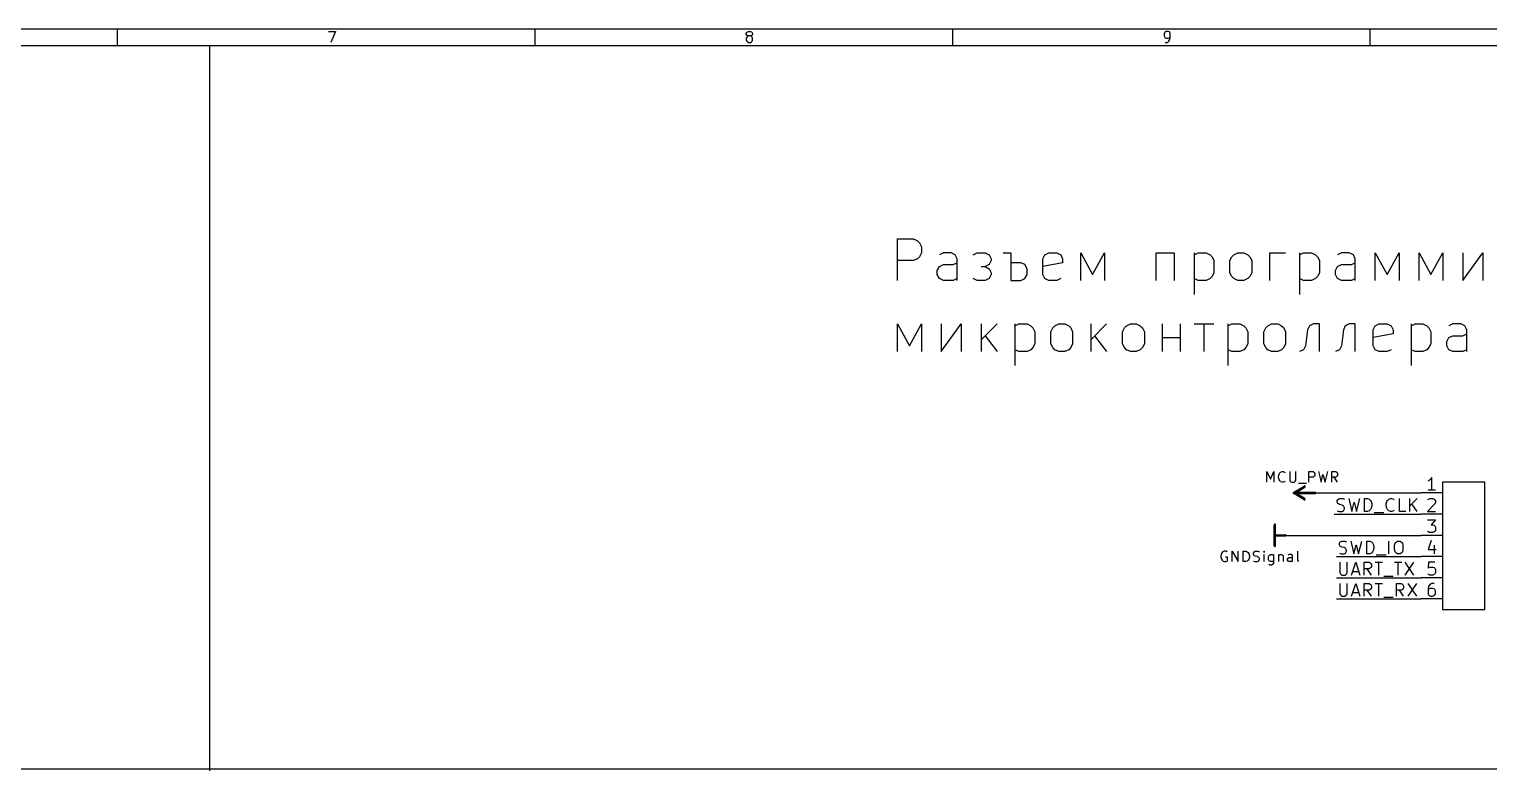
# Model space of a CAD drawing. Extents: x 10 to 584, y -410 to -10.
# Drawn here: x 299.4 to 474.2, y -98.8 to -10 of the extents above; entities that cross this region are included whole.
import ezdxf

# ---------------------------------------------------------------- set-up
doc = ezdxf.new("R2010")
doc.units = 0
doc.header["$MEASUREMENT"] = 0
doc.layers.add('BLACK', color=7, linetype='CONTINUOUS')

msp = doc.modelspace()

# ---------------------------------------------------------------- linework, layer by layer
at = {"layer": 'Black'}
for p, q in [((583.997, -10.0076), (10.0076, -10.0076)), ((310.007, -11.9888), (310.007, -10.0076)), ((335.255, -10.287), (336.118, -10.287)), ((336.118, -10.287), (335.559, -11.5824)), ((359.994, -11.9888), (359.994, -10.0076)), ((385.293, -10.5156), (385.369, -10.3886)), ((385.369, -10.3886), (385.42, -10.3378)), ((385.42, -10.3378), (385.547, -10.287)), ((385.547, -10.287), (385.801, -10.287)), ((385.801, -10.287), (385.928, -10.3378)), ((385.928, -10.3378), (385.978, -10.3886)), ((385.978, -10.3886), (386.029, -10.5156)), ((410.007, -11.9888), (410.007, -10.0076)), ((435.381, -10.3886), (435.305, -10.5156)), ((435.432, -10.3378), (435.381, -10.3886)), ((435.559, -10.287), (435.432, -10.3378)), ((435.813, -10.287), (435.559, -10.287)), ((435.94, -10.3378), (435.813, -10.287)), ((435.991, -10.3886), (435.94, -10.3378)), ((436.042, -10.5156), (435.991, -10.3886)), ((459.994, -11.9888), (459.994, -10.0076)), ((582.016, -11.9888), (11.9888, -11.9888)), ((321.056, -98.806), (321.056, -11.938)), ((385.293, -10.5918), (385.293, -10.5156)), ((385.369, -10.7188), (385.293, -10.5918)), ((385.369, -10.9474), (385.293, -11.0744)), ((385.293, -11.0744), (385.293, -11.3284)), ((385.293, -11.3284), (385.369, -11.4554)), ((385.42, -10.7696), (385.369, -10.7188)), ((385.42, -10.8966), (385.369, -10.9474)), ((385.369, -11.4554), (385.42, -11.5062)), ((385.547, -10.8204), (385.42, -10.7696)), ((385.547, -10.8204), (385.42, -10.8966)), ((385.42, -11.5062), (385.547, -11.5824)), ((385.801, -10.8204), (385.547, -10.8204)), ((385.547, -11.5824), (385.801, -11.5824)), ((385.928, -10.7696), (385.801, -10.8204)), ((385.928, -10.8966), (385.801, -10.8204)), ((385.801, -11.5824), (385.928, -11.5062)), ((385.978, -10.7188), (385.928, -10.7696)), ((385.978, -10.9474), (385.928, -10.8966)), ((385.928, -11.5062), (385.978, -11.4554)), ((386.029, -10.5918), (385.978, -10.7188)), ((386.029, -11.0744), (385.978, -10.9474)), ((385.978, -11.4554), (386.029, -11.3284)), ((386.029, -10.5156), (386.029, -10.5918)), ((386.029, -11.3284), (386.029, -11.0744)), ((435.305, -10.5156), (435.305, -10.8204)), ((435.305, -10.8204), (435.381, -10.9474)), ((435.381, -10.9474), (435.432, -11.0236)), ((435.432, -11.0236), (435.559, -11.0744)), ((435.432, -11.5824), (435.686, -11.5824)), ((435.559, -11.0744), (435.813, -11.0744)), ((435.686, -11.5824), (435.813, -11.5062)), ((435.813, -11.0744), (435.94, -11.0236)), ((435.813, -11.5062), (435.864, -11.4554)), ((435.864, -11.4554), (435.991, -11.2522)), ((435.94, -11.0236), (435.991, -10.9474)), ((435.991, -10.9474), (436.042, -10.8204)), ((435.991, -11.2522), (436.042, -11.0236)), ((436.042, -11.0236), (436.042, -10.5156)), ((403.403, -40.1066), (403.403, -35.1028)), ((403.403, -35.1028), (405.308, -35.1028)), ((405.308, -35.1028), (405.79, -35.3568)), ((405.79, -35.3568), (406.019, -35.5854)), ((406.019, -35.5854), (406.248, -36.068)), ((406.248, -36.068), (406.248, -36.7792)), ((405.308, -37.719), (403.403, -37.719)), ((405.79, -37.4904), (405.308, -37.719)), ((406.019, -37.2618), (405.79, -37.4904)), ((406.248, -36.7792), (406.019, -37.2618)), ((408.153, -38.9128), (408.407, -38.4302)), ((408.889, -36.7792), (408.407, -37.0078)), ((408.407, -38.4302), (408.889, -38.2016)), ((409.829, -36.7792), (408.889, -36.7792)), ((408.889, -38.2016), (410.058, -38.2016)), ((410.312, -37.0078), (409.829, -36.7792)), ((410.058, -38.2016), (410.54, -37.973)), ((410.54, -37.4904), (410.312, -37.0078)), ((410.54, -40.1066), (410.54, -37.4904)), ((412.445, -37.0078), (412.928, -36.7792)), ((412.928, -36.7792), (413.893, -36.7792)), ((413.41, -38.4302), (413.893, -38.4302)), ((413.893, -36.7792), (414.35, -37.0078)), ((414.35, -38.2016), (413.893, -38.4302)), ((413.893, -38.4302), (414.35, -38.6842)), ((414.35, -37.0078), (414.604, -37.4904)), ((414.604, -37.719), (414.35, -38.2016)), ((414.604, -37.4904), (414.604, -37.719)), ((416.027, -36.7792), (416.966, -36.7792)), ((416.966, -36.7792), (416.966, -40.1066)), ((418.16, -37.973), (416.966, -37.973)), ((418.643, -38.2016), (418.16, -37.973)), ((418.897, -38.6842), (418.643, -38.2016)), ((420.802, -37.4904), (421.03, -37.0078)), ((420.802, -39.3954), (420.802, -37.4904)), ((423.164, -37.973), (420.802, -38.4302)), ((421.03, -37.0078), (421.513, -36.7792)), ((421.513, -36.7792), (422.453, -36.7792)), ((422.453, -36.7792), (422.935, -37.0078)), ((422.935, -37.0078), (423.164, -37.4904)), ((423.164, -37.4904), (423.164, -37.973)), ((425.323, -40.1066), (425.323, -36.7792)), ((425.323, -36.7792), (426.745, -39.3954)), ((426.745, -39.3954), (428.168, -36.7792)), ((428.168, -36.7792), (428.168, -40.1066)), ((434.365, -40.1066), (434.365, -36.7792)), ((434.365, -36.7792), (436.524, -36.7792)), ((436.524, -36.7792), (436.524, -40.1066)), ((438.912, -36.7792), (438.912, -41.783)), ((438.912, -37.0078), (439.369, -36.7792)), ((439.369, -36.7792), (440.334, -36.7792)), ((440.334, -36.7792), (440.817, -37.0078)), ((440.817, -37.0078), (441.046, -37.2618)), ((441.046, -37.2618), (441.274, -37.719)), ((441.274, -37.719), (441.274, -39.1668)), ((443.179, -37.719), (443.433, -37.2618)), ((443.179, -39.1668), (443.179, -37.719)), ((443.433, -37.2618), (443.662, -37.0078)), ((443.662, -37.0078), (444.144, -36.7792)), ((444.144, -36.7792), (444.856, -36.7792)), ((444.856, -36.7792), (445.338, -37.0078)), ((445.338, -37.0078), (445.567, -37.2618)), ((445.567, -37.2618), (445.821, -37.719)), ((445.821, -37.719), (445.821, -39.1668)), ((447.954, -40.1066), (447.954, -36.7792)), ((447.954, -36.7792), (449.859, -36.7792)), ((451.536, -36.7792), (451.536, -41.783)), ((451.536, -37.0078), (451.993, -36.7792)), ((451.993, -36.7792), (452.958, -36.7792)), ((452.958, -36.7792), (453.441, -37.0078)), ((453.441, -37.0078), (453.669, -37.2618)), ((453.669, -37.2618), (453.923, -37.719)), ((453.923, -37.719), (453.923, -39.1668)), ((455.828, -38.9128), (456.057, -38.4302)), ((456.54, -36.7792), (456.057, -37.0078)), ((456.057, -38.4302), (456.54, -38.2016)), ((457.479, -36.7792), (456.54, -36.7792)), ((456.54, -38.2016), (457.733, -38.2016)), ((457.962, -37.0078), (457.479, -36.7792)), ((457.733, -38.2016), (458.191, -37.973)), ((458.191, -37.4904), (457.962, -37.0078)), ((458.191, -40.1066), (458.191, -37.4904)), ((460.578, -40.1066), (460.578, -36.7792)), ((460.578, -36.7792), (462.001, -39.3954)), ((462.001, -39.3954), (463.448, -36.7792)), ((463.448, -36.7792), (463.448, -40.1066)), ((465.836, -40.1066), (465.836, -36.7792)), ((465.836, -36.7792), (467.258, -39.3954)), ((467.258, -39.3954), (468.681, -36.7792)), ((468.681, -36.7792), (468.681, -40.1066)), ((471.068, -36.7792), (471.068, -40.1066)), ((471.068, -40.1066), (473.456, -36.7792)), ((473.456, -36.7792), (473.456, -40.1066)), ((408.153, -39.3954), (408.153, -38.9128)), ((408.407, -39.878), (408.153, -39.3954)), ((408.889, -40.1066), (408.407, -39.878)), ((410.058, -40.1066), (408.889, -40.1066)), ((410.54, -39.878), (410.058, -40.1066)), ((412.928, -40.1066), (412.445, -39.878)), ((413.893, -40.1066), (412.928, -40.1066)), ((414.35, -39.878), (413.893, -40.1066)), ((414.35, -38.6842), (414.604, -39.1668)), ((414.604, -39.3954), (414.35, -39.878)), ((414.604, -39.1668), (414.604, -39.3954)), ((416.966, -40.1066), (418.16, -40.1066)), ((418.16, -40.1066), (418.643, -39.878)), ((418.643, -39.878), (418.897, -39.3954)), ((418.897, -39.3954), (418.897, -38.6842)), ((421.03, -39.878), (420.802, -39.3954)), ((421.513, -40.1066), (421.03, -39.878)), ((422.453, -40.1066), (421.513, -40.1066)), ((422.935, -39.878), (422.453, -40.1066)), ((439.369, -40.1066), (438.912, -39.878)), ((440.334, -40.1066), (439.369, -40.1066)), ((440.817, -39.878), (440.334, -40.1066)), ((441.046, -39.624), (440.817, -39.878)), ((441.274, -39.1668), (441.046, -39.624)), ((443.433, -39.624), (443.179, -39.1668)), ((443.662, -39.878), (443.433, -39.624)), ((444.144, -40.1066), (443.662, -39.878)), ((444.856, -40.1066), (444.144, -40.1066)), ((445.338, -39.878), (444.856, -40.1066)), ((445.567, -39.624), (445.338, -39.878)), ((445.821, -39.1668), (445.567, -39.624)), ((451.993, -40.1066), (451.536, -39.878)), ((452.958, -40.1066), (451.993, -40.1066)), ((453.441, -39.878), (452.958, -40.1066)), ((453.669, -39.624), (453.441, -39.878)), ((453.923, -39.1668), (453.669, -39.624)), ((455.828, -39.3954), (455.828, -38.9128)), ((456.057, -39.878), (455.828, -39.3954)), ((456.54, -40.1066), (456.057, -39.878)), ((457.733, -40.1066), (456.54, -40.1066)), ((458.191, -39.878), (457.733, -40.1066)), ((403.403, -48.6156), (403.403, -45.2882)), ((403.403, -45.2882), (404.825, -47.9044)), ((404.825, -47.9044), (406.248, -45.2882)), ((406.248, -45.2882), (406.248, -48.6156)), ((408.635, -45.2882), (408.635, -48.6156)), ((408.635, -48.6156), (411.023, -45.2882)), ((411.023, -45.2882), (411.023, -48.6156)), ((413.41, -45.2882), (413.41, -48.6156)), ((415.315, -45.2882), (413.41, -47.1932)), ((417.449, -45.2882), (417.449, -50.292)), ((417.449, -45.5168), (417.932, -45.2882)), ((417.932, -45.2882), (418.897, -45.2882)), ((418.897, -45.2882), (419.354, -45.5168)), ((422.224, -45.5168), (422.707, -45.2882)), ((422.707, -45.2882), (423.418, -45.2882)), ((423.418, -45.2882), (423.901, -45.5168)), ((426.517, -45.2882), (426.517, -48.6156)), ((428.422, -45.2882), (426.517, -47.1932)), ((430.809, -45.5168), (431.267, -45.2882)), ((431.267, -45.2882), (431.978, -45.2882)), ((431.978, -45.2882), (432.46, -45.5168)), ((435.077, -45.2882), (435.077, -48.6156)), ((437.236, -45.2882), (437.236, -48.6156)), ((438.912, -45.2882), (441.274, -45.2882)), ((440.08, -45.2882), (440.08, -48.6156)), ((442.951, -45.2882), (442.951, -50.292)), ((442.951, -45.5168), (443.433, -45.2882)), ((443.433, -45.2882), (444.373, -45.2882)), ((444.373, -45.2882), (444.856, -45.5168)), ((447.726, -45.5168), (448.183, -45.2882)), ((448.183, -45.2882), (448.92, -45.2882)), ((448.92, -45.2882), (449.377, -45.5168)), ((453.187, -45.2882), (452.73, -45.5168)), ((453.923, -45.2882), (453.187, -45.2882)), ((453.923, -48.6156), (453.923, -45.2882)), ((457.479, -45.2882), (456.997, -45.5168)), ((458.191, -45.2882), (457.479, -45.2882)), ((458.191, -48.6156), (458.191, -45.2882)), ((460.578, -45.5168), (461.061, -45.2882)), ((461.061, -45.2882), (462.001, -45.2882)), ((462.001, -45.2882), (462.483, -45.5168)), ((464.871, -45.2882), (464.871, -50.292)), ((464.871, -45.5168), (465.353, -45.2882)), ((465.353, -45.2882), (466.293, -45.2882)), ((466.293, -45.2882), (466.776, -45.5168)), ((469.875, -45.2882), (469.392, -45.5168)), ((470.84, -45.2882), (469.875, -45.2882)), ((471.297, -45.5168), (470.84, -45.2882)), ((413.893, -46.7106), (415.315, -48.6156)), ((419.354, -45.5168), (419.608, -45.7708)), ((419.608, -45.7708), (419.837, -46.228)), ((419.837, -46.228), (419.837, -47.6758)), ((421.742, -46.228), (421.97, -45.7708)), ((421.742, -47.6758), (421.742, -46.228)), ((421.97, -45.7708), (422.224, -45.5168)), ((423.901, -45.5168), (424.129, -45.7708)), ((424.129, -45.7708), (424.358, -46.228)), ((424.358, -46.228), (424.358, -47.6758)), ((426.974, -46.7106), (428.422, -48.6156)), ((430.327, -46.228), (430.555, -45.7708)), ((430.327, -47.6758), (430.327, -46.228)), ((430.555, -45.7708), (430.809, -45.5168)), ((432.46, -45.5168), (432.714, -45.7708)), ((432.714, -45.7708), (432.943, -46.228)), ((432.943, -46.228), (432.943, -47.6758)), ((435.077, -46.9392), (437.236, -46.9392)), ((444.856, -45.5168), (445.084, -45.7708)), ((445.084, -45.7708), (445.338, -46.228)), ((445.338, -46.228), (445.338, -47.6758)), ((447.243, -46.228), (447.472, -45.7708)), ((447.243, -47.6758), (447.243, -46.228)), ((447.472, -45.7708), (447.726, -45.5168)), ((449.377, -45.5168), (449.631, -45.7708)), ((449.631, -45.7708), (449.859, -46.228)), ((449.859, -46.228), (449.859, -47.6758)), ((452.476, -45.9994), (452.247, -47.9044)), ((452.73, -45.5168), (452.476, -45.9994)), ((456.768, -45.9994), (456.54, -47.9044)), ((456.997, -45.5168), (456.768, -45.9994)), ((460.35, -45.9994), (460.578, -45.5168)), ((460.35, -47.9044), (460.35, -45.9994)), ((462.737, -46.482), (460.35, -46.9392)), ((462.483, -45.5168), (462.737, -45.9994)), ((462.737, -45.9994), (462.737, -46.482)), ((466.776, -45.5168), (467.004, -45.7708)), ((467.004, -45.7708), (467.258, -46.228)), ((467.258, -46.228), (467.258, -47.6758)), ((469.163, -47.4218), (469.392, -46.9392)), ((469.392, -46.9392), (469.875, -46.7106)), ((469.875, -46.7106), (471.068, -46.7106)), ((471.068, -46.7106), (471.551, -46.482)), ((471.551, -45.9994), (471.297, -45.5168)), ((471.551, -48.6156), (471.551, -45.9994)), ((417.932, -48.6156), (417.449, -48.387)), ((418.897, -48.6156), (417.932, -48.6156)), ((419.354, -48.387), (418.897, -48.6156)), ((419.608, -48.133), (419.354, -48.387)), ((419.837, -47.6758), (419.608, -48.133)), ((421.97, -48.133), (421.742, -47.6758)), ((422.224, -48.387), (421.97, -48.133)), ((422.707, -48.6156), (422.224, -48.387)), ((423.418, -48.6156), (422.707, -48.6156)), ((423.901, -48.387), (423.418, -48.6156)), ((424.129, -48.133), (423.901, -48.387)), ((424.358, -47.6758), (424.129, -48.133)), ((430.555, -48.133), (430.327, -47.6758)), ((430.809, -48.387), (430.555, -48.133)), ((431.267, -48.6156), (430.809, -48.387)), ((431.978, -48.6156), (431.267, -48.6156)), ((432.46, -48.387), (431.978, -48.6156)), ((432.714, -48.133), (432.46, -48.387)), ((432.943, -47.6758), (432.714, -48.133)), ((443.433, -48.6156), (442.951, -48.387)), ((444.373, -48.6156), (443.433, -48.6156)), ((444.856, -48.387), (444.373, -48.6156)), ((445.084, -48.133), (444.856, -48.387)), ((445.338, -47.6758), (445.084, -48.133)), ((447.472, -48.133), (447.243, -47.6758)), ((447.726, -48.387), (447.472, -48.133)), ((448.183, -48.6156), (447.726, -48.387)), ((448.92, -48.6156), (448.183, -48.6156)), ((449.377, -48.387), (448.92, -48.6156)), ((449.631, -48.133), (449.377, -48.387)), ((449.859, -47.6758), (449.631, -48.133)), ((451.993, -48.387), (451.536, -48.6156)), ((452.247, -47.9044), (451.993, -48.387)), ((456.286, -48.387), (455.828, -48.6156)), ((456.54, -47.9044), (456.286, -48.387)), ((460.578, -48.387), (460.35, -47.9044)), ((461.061, -48.6156), (460.578, -48.387)), ((462.001, -48.6156), (461.061, -48.6156)), ((462.483, -48.387), (462.001, -48.6156)), ((465.353, -48.6156), (464.871, -48.387)), ((466.293, -48.6156), (465.353, -48.6156)), ((466.776, -48.387), (466.293, -48.6156)), ((467.004, -48.133), (466.776, -48.387)), ((467.258, -47.6758), (467.004, -48.133)), ((469.163, -47.9044), (469.163, -47.4218)), ((469.392, -48.387), (469.163, -47.9044)), ((469.875, -48.6156), (469.392, -48.387)), ((471.068, -48.6156), (469.875, -48.6156)), ((471.551, -48.387), (471.068, -48.6156)), ((447.624, -64.2366), (447.624, -62.9666)), ((447.624, -62.9666), (448.056, -63.881)), ((448.056, -63.881), (448.462, -62.9666)), ((448.462, -62.9666), (448.462, -64.2366)), ((449.021, -63.5254), (449.072, -63.2714)), ((449.021, -63.7032), (449.021, -63.5254)), ((449.072, -63.9318), (449.021, -63.7032)), ((449.072, -63.2714), (449.148, -63.1444)), ((449.148, -64.0588), (449.072, -63.9318)), ((449.148, -63.1444), (449.25, -63.0428)), ((449.25, -64.1858), (449.148, -64.0588)), ((449.25, -63.0428), (449.428, -62.9666)), ((449.428, -64.2366), (449.25, -64.1858)), ((449.428, -62.9666), (449.555, -62.9666)), ((449.555, -64.2366), (449.428, -64.2366)), ((449.555, -62.9666), (449.732, -63.0428)), ((449.732, -64.1858), (449.555, -64.2366)), ((449.732, -63.0428), (449.809, -63.0936)), ((449.809, -64.1096), (449.732, -64.1858)), ((450.342, -62.9666), (450.342, -64.008)), ((450.342, -64.008), (450.418, -64.1096)), ((450.418, -64.1096), (450.469, -64.1858)), ((450.469, -64.1858), (450.596, -64.2366)), ((450.596, -64.2366), (450.825, -64.2366)), ((450.825, -64.2366), (450.952, -64.1858)), ((450.952, -64.1858), (451.002, -64.1096)), ((451.002, -64.1096), (451.079, -64.008)), ((451.079, -64.008), (451.079, -62.9666)), ((451.383, -64.3636), (452.349, -64.3636)), ((452.653, -64.2366), (452.653, -62.9666)), ((452.653, -62.9666), (453.136, -62.9666)), ((453.136, -63.627), (452.653, -63.627)), ((453.136, -62.9666), (453.238, -63.0428)), ((453.238, -63.5762), (453.136, -63.627)), ((453.238, -63.0428), (453.314, -63.0936)), ((453.314, -63.5254), (453.238, -63.5762)), ((453.314, -63.0936), (453.365, -63.2206)), ((453.365, -63.3984), (453.314, -63.5254)), ((453.365, -63.2206), (453.365, -63.3984)), ((453.796, -62.9666), (454.101, -64.2366)), ((454.101, -64.2366), (454.33, -63.3222)), ((454.33, -63.3222), (454.584, -64.2366)), ((454.584, -64.2366), (454.889, -62.9666)), ((455.371, -64.2366), (455.371, -62.9666)), ((455.371, -62.9666), (455.854, -62.9666)), ((455.854, -63.627), (455.371, -63.627)), ((456.082, -64.2366), (455.676, -63.627)), ((455.854, -62.9666), (455.981, -63.0428)), ((455.981, -63.5762), (455.854, -63.627)), ((455.981, -63.0428), (456.032, -63.0936)), ((456.032, -63.5254), (455.981, -63.5762)), ((456.032, -63.0936), (456.082, -63.2206)), ((456.082, -63.3984), (456.032, -63.5254)), ((456.082, -63.2206), (456.082, -63.3984)), ((467.055, -64.0334), (466.903, -64.1096)), ((467.208, -63.881), (467.055, -64.0334)), ((467.36, -63.6778), (467.208, -63.881)), ((467.36, -65.2018), (467.36, -63.6778)), ((468.63, -64.262), (468.63, -79.502)), ((473.71, -64.262), (468.63, -64.262)), ((473.71, -79.502), (473.71, -64.262)), ((450.825, -65.4558), (452.069, -64.7192)), ((452.069, -66.3448), (450.825, -65.6082)), ((450.85, -65.4558), (453.39, -65.4558)), ((450.85, -65.6082), (453.39, -65.6082)), ((450.901, -65.5828), (452.145, -64.8462)), ((452.145, -66.2178), (450.901, -65.4812)), ((453.39, -65.532), (466.09, -65.532)), ((456.032, -66.4972), (456.108, -66.3448)), ((456.108, -66.3448), (456.184, -66.294)), ((456.184, -66.294), (456.311, -66.2178)), ((456.311, -66.2178), (456.692, -66.2178)), ((456.692, -66.2178), (456.895, -66.294)), ((457.403, -66.2178), (457.784, -67.7418)), ((458.343, -67.7418), (458.724, -66.2178)), ((459.308, -67.7418), (459.308, -66.2178)), ((459.308, -66.2178), (459.664, -66.2178)), ((459.664, -66.2178), (459.867, -66.294)), ((459.867, -66.294), (460.019, -66.421)), ((462.051, -66.421), (462.204, -66.294)), ((462.204, -66.294), (462.407, -66.2178)), ((462.407, -66.2178), (462.559, -66.2178)), ((462.559, -66.2178), (462.788, -66.294)), ((462.788, -66.294), (462.864, -66.3448)), ((463.499, -67.7418), (463.499, -66.2178)), ((464.744, -67.7418), (464.744, -66.2178)), ((465.607, -66.2178), (464.744, -67.0814)), ((468.63, -65.532), (466.09, -65.532)), ((467.792, -65.2018), (466.903, -65.2018)), ((466.903, -66.3448), (466.979, -66.294)), ((466.979, -66.294), (467.131, -66.2178)), ((467.131, -66.2178), (467.487, -66.2178)), ((467.487, -66.2178), (467.639, -66.294)), ((467.639, -66.294), (467.716, -66.3448)), ((467.716, -66.3448), (467.792, -66.4972)), ((455.676, -68.072), (466.09, -68.072)), ((456.032, -66.6496), (456.032, -66.4972)), ((456.108, -66.802), (456.032, -66.6496)), ((456.032, -67.6656), (456.26, -67.7418)), ((456.184, -66.8528), (456.108, -66.802)), ((456.311, -66.929), (456.184, -66.8528)), ((456.26, -67.7418), (456.616, -67.7418)), ((456.616, -67.0052), (456.311, -66.929)), ((456.768, -67.0814), (456.616, -67.0052)), ((456.616, -67.7418), (456.768, -67.6656)), ((456.819, -67.1576), (456.768, -67.0814)), ((456.768, -67.6656), (456.819, -67.5894)), ((456.895, -67.31), (456.819, -67.1576)), ((456.819, -67.5894), (456.895, -67.437)), ((456.895, -67.437), (456.895, -67.31)), ((457.784, -67.7418), (458.064, -66.6496)), ((458.064, -66.6496), (458.343, -67.7418)), ((459.664, -67.7418), (459.308, -67.7418)), ((459.867, -67.6656), (459.664, -67.7418)), ((460.019, -67.5132), (459.867, -67.6656)), ((460.019, -66.421), (460.096, -66.5734)), ((460.096, -67.3608), (460.019, -67.5132)), ((460.096, -66.5734), (460.172, -66.8528)), ((460.172, -67.0814), (460.096, -67.3608)), ((460.172, -66.8528), (460.172, -67.0814)), ((460.451, -67.8688), (461.62, -67.8688)), ((461.899, -66.8528), (461.975, -66.5734)), ((461.899, -67.0814), (461.899, -66.8528)), ((461.975, -67.3608), (461.899, -67.0814)), ((461.975, -66.5734), (462.051, -66.421)), ((462.051, -67.5132), (461.975, -67.3608)), ((462.204, -67.6656), (462.051, -67.5132)), ((462.407, -67.7418), (462.204, -67.6656)), ((462.559, -67.7418), (462.407, -67.7418)), ((462.788, -67.6656), (462.559, -67.7418)), ((462.864, -67.5894), (462.788, -67.6656)), ((464.236, -67.7418), (463.499, -67.7418)), ((465.607, -67.7418), (464.947, -66.8528)), ((468.63, -68.072), (466.09, -68.072)), ((467.716, -66.8528), (466.852, -67.7418)), ((466.852, -67.7418), (467.792, -67.7418)), ((467.792, -66.6496), (467.716, -66.8528)), ((467.792, -66.4972), (467.792, -66.6496)), ((448.488, -71.882), (448.488, -69.342)), ((448.64, -71.882), (448.64, -69.342)), ((466.852, -68.7578), (467.792, -68.7578)), ((467.792, -68.7578), (467.284, -69.342)), ((467.284, -69.342), (467.487, -69.342)), ((467.487, -69.342), (467.639, -69.3928)), ((467.639, -69.3928), (467.716, -69.469)), ((467.716, -69.469), (467.792, -69.6214)), ((467.792, -69.6214), (467.792, -69.977)), ((448.564, -70.5358), (449.834, -70.5358)), ((448.564, -70.6882), (449.834, -70.6882)), ((449.834, -70.612), (466.09, -70.612)), ((456.286, -71.5772), (456.362, -71.4248)), ((456.286, -71.7296), (456.286, -71.5772)), ((456.362, -71.4248), (456.438, -71.374)), ((456.438, -71.374), (456.565, -71.2978)), ((456.565, -71.2978), (456.946, -71.2978)), ((456.946, -71.2978), (457.149, -71.374)), ((457.657, -71.2978), (458.038, -72.8218)), ((458.597, -72.8218), (458.978, -71.2978)), ((459.562, -72.8218), (459.562, -71.2978)), ((459.562, -71.2978), (459.918, -71.2978)), ((459.918, -71.2978), (460.121, -71.374)), ((460.121, -71.374), (460.273, -71.501)), ((460.273, -71.501), (460.35, -71.6534)), ((462.229, -72.8218), (462.229, -71.2978)), ((462.89, -71.8058), (462.966, -71.501)), ((462.966, -71.501), (463.118, -71.374)), ((463.118, -71.374), (463.245, -71.2978)), ((463.245, -71.2978), (463.55, -71.2978)), ((463.55, -71.2978), (463.677, -71.374)), ((463.677, -71.374), (463.829, -71.501)), ((463.829, -71.501), (463.906, -71.8058)), ((468.63, -70.612), (466.09, -70.612)), ((466.903, -70.2056), (466.852, -70.1294)), ((467.055, -70.2818), (466.903, -70.2056)), ((467.284, -71.2216), (466.903, -72.3138)), ((467.487, -70.2818), (467.055, -70.2818)), ((467.639, -70.2056), (467.487, -70.2818)), ((467.716, -70.1294), (467.639, -70.2056)), ((467.792, -69.977), (467.716, -70.1294)), ((442.189, -72.7964), (442.112, -73.0504)), ((442.112, -73.0504), (442.112, -73.2282)), ((442.112, -73.2282), (442.189, -73.4568)), ((442.239, -72.6694), (442.189, -72.7964)), ((442.366, -72.5678), (442.239, -72.6694)), ((442.544, -72.4916), (442.366, -72.5678)), ((442.722, -72.4916), (442.544, -72.4916)), ((442.9, -73.2282), (442.671, -73.2282)), ((442.849, -72.5678), (442.722, -72.4916)), ((442.9, -73.6346), (442.9, -73.2282)), ((443.459, -73.7616), (443.459, -72.4916)), ((443.459, -72.4916), (444.17, -73.7616)), ((444.17, -73.7616), (444.17, -72.4916)), ((444.779, -73.7616), (444.779, -72.4916)), ((444.779, -72.4916), (445.084, -72.4916)), ((445.084, -72.4916), (445.262, -72.5678)), ((445.262, -72.5678), (445.389, -72.6694)), ((445.389, -72.6694), (445.44, -72.7964)), ((445.44, -72.7964), (445.516, -73.0504)), ((445.516, -73.2282), (445.44, -73.4568)), ((445.516, -73.0504), (445.516, -73.2282)), ((445.999, -72.7456), (446.049, -72.6186)), ((445.999, -72.8472), (445.999, -72.7456)), ((446.049, -72.9742), (445.999, -72.8472)), ((446.049, -72.6186), (446.1, -72.5678)), ((446.1, -73.0504), (446.049, -72.9742)), ((446.1, -72.5678), (446.227, -72.4916)), ((446.227, -73.1012), (446.1, -73.0504)), ((446.227, -72.4916), (446.532, -72.4916)), ((446.481, -73.152), (446.227, -73.1012)), ((446.583, -73.2282), (446.481, -73.152)), ((446.532, -72.4916), (446.71, -72.5678)), ((446.659, -73.279), (446.583, -73.2282)), ((446.71, -73.406), (446.659, -73.279)), ((447.269, -72.4916), (447.192, -72.5678)), ((447.192, -72.5678), (447.269, -72.6186)), ((447.319, -72.5678), (447.269, -72.4916)), ((447.269, -72.4916), (447.269, -72.6186)), ((447.269, -72.6186), (447.319, -72.5678)), ((447.269, -73.7616), (447.269, -72.9234)), ((447.802, -73.152), (447.853, -73.0504)), ((447.802, -73.533), (447.802, -73.152)), ((447.853, -73.0504), (447.929, -72.9742)), ((447.929, -72.9742), (448.056, -72.9234)), ((448.056, -72.9234), (448.285, -72.9234)), ((448.285, -72.9234), (448.412, -72.9742)), ((448.412, -72.9234), (448.412, -73.9394)), ((449.021, -72.9234), (449.021, -73.7616)), ((449.021, -73.0504), (449.072, -72.9742)), ((449.072, -72.9742), (449.199, -72.9234)), ((449.199, -72.9234), (449.377, -72.9234)), ((449.377, -72.9234), (449.504, -72.9742)), ((449.504, -72.9742), (449.555, -73.1012)), ((449.555, -73.1012), (449.555, -73.7616)), ((450.088, -73.4568), (450.164, -73.3298)), ((450.291, -72.9234), (450.164, -72.9742)), ((450.164, -73.3298), (450.291, -73.279)), ((450.52, -72.9234), (450.291, -72.9234)), ((450.291, -73.279), (450.596, -73.279)), ((450.647, -72.9742), (450.52, -72.9234)), ((450.596, -73.279), (450.698, -73.2282)), ((450.698, -73.1012), (450.647, -72.9742)), ((450.698, -73.7616), (450.698, -73.1012)), ((451.307, -73.5838), (451.307, -72.4916)), ((455.93, -73.152), (466.09, -73.152)), ((456.362, -71.882), (456.286, -71.7296)), ((456.286, -72.7456), (456.514, -72.8218)), ((456.438, -71.9328), (456.362, -71.882)), ((456.565, -72.009), (456.438, -71.9328)), ((456.514, -72.8218), (456.87, -72.8218)), ((456.87, -72.0852), (456.565, -72.009)), ((457.022, -72.1614), (456.87, -72.0852)), ((456.87, -72.8218), (457.022, -72.7456)), ((457.073, -72.2376), (457.022, -72.1614)), ((457.022, -72.7456), (457.073, -72.6694)), ((457.149, -72.39), (457.073, -72.2376)), ((457.073, -72.6694), (457.149, -72.517)), ((457.149, -72.517), (457.149, -72.39)), ((458.038, -72.8218), (458.318, -71.7296)), ((458.318, -71.7296), (458.597, -72.8218)), ((459.918, -72.8218), (459.562, -72.8218)), ((460.121, -72.7456), (459.918, -72.8218)), ((460.273, -72.5932), (460.121, -72.7456)), ((460.35, -72.4408), (460.273, -72.5932)), ((460.35, -71.6534), (460.426, -71.9328)), ((460.426, -72.1614), (460.35, -72.4408)), ((460.426, -71.9328), (460.426, -72.1614)), ((460.705, -72.9488), (461.874, -72.9488)), ((462.89, -72.3138), (462.89, -71.8058)), ((462.966, -72.5932), (462.89, -72.3138)), ((463.118, -72.7456), (462.966, -72.5932)), ((463.245, -72.8218), (463.118, -72.7456)), ((463.55, -72.8218), (463.245, -72.8218)), ((463.677, -72.7456), (463.55, -72.8218)), ((463.829, -72.5932), (463.677, -72.7456)), ((463.906, -72.3138), (463.829, -72.5932)), ((463.906, -71.8058), (463.906, -72.3138)), ((468.63, -73.152), (466.09, -73.152)), ((466.903, -72.3138), (467.868, -72.3138)), ((467.639, -71.8058), (467.639, -72.8218)), ((442.189, -73.4568), (442.239, -73.5838)), ((442.239, -73.5838), (442.366, -73.7108)), ((442.366, -73.7108), (442.544, -73.7616)), ((442.544, -73.7616), (442.671, -73.7616)), ((442.671, -73.7616), (442.849, -73.7108)), ((442.849, -73.7108), (442.9, -73.6346)), ((445.084, -73.7616), (444.779, -73.7616)), ((445.262, -73.7108), (445.084, -73.7616)), ((445.389, -73.5838), (445.262, -73.7108)), ((445.44, -73.4568), (445.389, -73.5838)), ((445.999, -73.7108), (446.176, -73.7616)), ((446.176, -73.7616), (446.481, -73.7616)), ((446.481, -73.7616), (446.583, -73.7108)), ((446.583, -73.7108), (446.659, -73.6346)), ((446.659, -73.6346), (446.71, -73.533)), ((446.71, -73.533), (446.71, -73.406)), ((447.853, -73.6346), (447.802, -73.533)), ((447.929, -73.7108), (447.853, -73.6346)), ((447.98, -74.1934), (447.853, -74.1172)), ((448.056, -73.7616), (447.929, -73.7108)), ((448.158, -74.1934), (447.98, -74.1934)), ((448.285, -73.7616), (448.056, -73.7616)), ((448.285, -74.1172), (448.158, -74.1934)), ((448.412, -73.7108), (448.285, -73.7616)), ((448.335, -74.0664), (448.285, -74.1172)), ((448.412, -73.9394), (448.335, -74.0664)), ((450.088, -73.5838), (450.088, -73.4568)), ((450.164, -73.7108), (450.088, -73.5838)), ((450.291, -73.7616), (450.164, -73.7108)), ((450.596, -73.7616), (450.291, -73.7616)), ((450.698, -73.7108), (450.596, -73.7616)), ((451.358, -73.7108), (451.307, -73.5838)), ((451.485, -73.7616), (451.358, -73.7108)), ((456.362, -73.8378), (456.362, -75.057)), ((456.362, -75.057), (456.438, -75.2094)), ((457.149, -75.2094), (457.225, -75.057)), ((457.225, -75.057), (457.225, -73.8378)), ((457.733, -75.3618), (458.241, -73.8378)), ((457.886, -74.93), (458.597, -74.93)), ((458.241, -73.8378), (458.749, -75.3618)), ((459.257, -75.3618), (459.257, -73.8378)), ((459.257, -73.8378), (459.842, -73.8378)), ((459.842, -74.6252), (459.257, -74.6252)), ((460.121, -75.3618), (459.613, -74.6252)), ((459.842, -73.8378), (459.994, -73.914)), ((459.994, -74.549), (459.842, -74.6252)), ((459.994, -73.914), (460.07, -73.9648)), ((460.07, -74.4728), (459.994, -74.549)), ((460.07, -73.9648), (460.121, -74.1172)), ((460.121, -74.3458), (460.07, -74.4728)), ((460.121, -74.1172), (460.121, -74.3458)), ((460.578, -73.8378), (461.442, -73.8378)), ((461.01, -75.3618), (461.01, -73.8378)), ((462.89, -73.8378), (463.753, -73.8378)), ((463.321, -75.3618), (463.321, -73.8378)), ((464.134, -73.8378), (465.15, -75.3618)), ((465.15, -73.8378), (464.134, -75.3618)), ((466.979, -73.8378), (466.903, -74.549)), ((466.903, -74.549), (466.979, -74.4728)), ((467.716, -73.8378), (466.979, -73.8378)), ((466.979, -74.4728), (467.131, -74.422)), ((467.131, -74.422), (467.487, -74.422)), ((467.487, -74.422), (467.639, -74.4728)), ((467.639, -74.4728), (467.716, -74.549)), ((467.716, -74.549), (467.792, -74.7014)), ((467.792, -75.057), (467.716, -75.2094)), ((467.792, -74.7014), (467.792, -75.057)), ((455.93, -75.692), (466.09, -75.692)), ((456.362, -76.3778), (456.362, -77.597)), ((456.438, -75.2094), (456.514, -75.2856)), ((456.514, -75.2856), (456.641, -75.3618)), ((456.641, -75.3618), (456.946, -75.3618)), ((456.946, -75.3618), (457.073, -75.2856)), ((457.073, -75.2856), (457.149, -75.2094)), ((457.225, -77.597), (457.225, -76.3778)), ((457.733, -77.9018), (458.241, -76.3778)), ((458.241, -76.3778), (458.749, -77.9018)), ((459.257, -77.9018), (459.257, -76.3778)), ((459.257, -76.3778), (459.842, -76.3778)), ((459.842, -76.3778), (459.994, -76.454)), ((459.994, -76.454), (460.07, -76.5048)), ((460.07, -76.5048), (460.121, -76.6572)), ((460.121, -76.6572), (460.121, -76.8858)), ((460.578, -76.3778), (461.442, -76.3778)), ((461.01, -77.9018), (461.01, -76.3778)), ((461.594, -75.4888), (462.737, -75.4888)), ((463.118, -77.9018), (463.118, -76.3778)), ((463.118, -76.3778), (463.677, -76.3778)), ((463.677, -76.3778), (463.829, -76.454)), ((463.829, -76.454), (463.906, -76.5048)), ((463.906, -76.5048), (463.982, -76.6572)), ((463.982, -76.6572), (463.982, -76.8858)), ((464.49, -76.3778), (465.506, -77.9018)), ((465.506, -76.3778), (464.49, -77.9018)), ((468.63, -75.692), (466.09, -75.692)), ((466.979, -75.2856), (466.903, -75.2094)), ((466.979, -76.7334), (466.903, -77.0128)), ((467.131, -75.3618), (466.979, -75.2856)), ((467.131, -76.5048), (466.979, -76.7334)), ((467.487, -75.3618), (467.131, -75.3618)), ((467.208, -76.454), (467.131, -76.5048)), ((467.36, -76.3778), (467.208, -76.454)), ((467.639, -76.3778), (467.36, -76.3778)), ((467.639, -75.2856), (467.487, -75.3618)), ((467.716, -75.2094), (467.639, -75.2856)), ((455.93, -78.232), (466.09, -78.232)), ((456.362, -77.597), (456.438, -77.7494)), ((456.438, -77.7494), (456.514, -77.8256)), ((456.514, -77.8256), (456.641, -77.9018)), ((456.641, -77.9018), (456.946, -77.9018)), ((456.946, -77.9018), (457.073, -77.8256)), ((457.073, -77.8256), (457.149, -77.7494)), ((457.149, -77.7494), (457.225, -77.597)), ((457.886, -77.47), (458.597, -77.47)), ((459.842, -77.1652), (459.257, -77.1652)), ((460.121, -77.9018), (459.613, -77.1652)), ((459.994, -77.089), (459.842, -77.1652)), ((460.07, -77.0128), (459.994, -77.089)), ((460.121, -76.8858), (460.07, -77.0128)), ((461.594, -78.0288), (462.737, -78.0288)), ((463.677, -77.1652), (463.118, -77.1652)), ((463.982, -77.9018), (463.474, -77.1652)), ((463.829, -77.089), (463.677, -77.1652)), ((463.906, -77.0128), (463.829, -77.089)), ((463.982, -76.8858), (463.906, -77.0128)), ((468.63, -78.232), (466.09, -78.232)), ((466.903, -77.0128), (466.903, -77.597)), ((466.979, -77.089), (466.903, -77.2414)), ((466.903, -77.597), (466.979, -77.7494)), ((467.055, -77.0128), (466.979, -77.089)), ((466.979, -77.7494), (467.055, -77.8256)), ((467.208, -76.962), (467.055, -77.0128)), ((467.055, -77.8256), (467.208, -77.9018)), ((467.487, -76.962), (467.208, -76.962)), ((467.208, -77.9018), (467.487, -77.9018)), ((467.639, -77.0128), (467.487, -76.962)), ((467.487, -77.9018), (467.639, -77.8256)), ((467.716, -77.089), (467.639, -77.0128)), ((467.639, -77.8256), (467.716, -77.7494)), ((467.792, -77.2414), (467.716, -77.089)), ((467.716, -77.7494), (467.792, -77.597)), ((467.792, -77.597), (467.792, -77.2414)), ((468.63, -79.502), (473.71, -79.502)), ((11.938, -98.552), (582.168, -98.552))]:
    msp.add_line(p, q, dxfattribs=at)
for centre, start, end in [((450.85, -65.532), 419.036, 599.036), ((450.85, -65.532), 90, 270), ((450.85, -65.532), 120.964, 300.964), ((452.12, -64.77), 300.964, 480.964), ((452.12, -66.294), 239.036, 419.036), ((453.39, -65.532), 270, 450), ((448.564, -69.342), 360, 540), ((448.564, -70.612), 90, 270), ((449.834, -70.612), 270, 450), ((448.564, -71.882), 180, 360)]:
    msp.add_arc(centre, 0.0762, start, end, dxfattribs=at)

doc.saveas('drawing.dxf')
